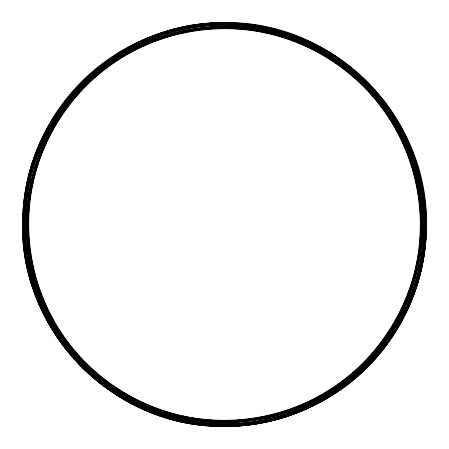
<?xml version="1.0" encoding="UTF-8"?>
<svg xmlns="http://www.w3.org/2000/svg" width="449" height="449" viewBox="0 0 449 449"><rect width="100%" height="100%" fill="white"/><g stroke="black" fill="none" stroke-linecap="round" stroke-linejoin="round"><path stroke-width="0.67" d="M26.839 229.063C27.378 270.169 41.802 310.803 66.48 343.614L80.276 359.986L95.413 374.483C120.416 395.984 150.83 411.082 183.08 418.002L197.016 420.242M26.878 222.362C26.586 199.732 31.228 177.198 38.867 155.96L47.353 136.305L57.674 118.07C75.426 90.271 100.2 67.053 129.088 51.135L147.536 42.195L168.117 34.82C186.2 29.488 204.997 26.721 223.843 26.614C270.988 26.39 317.92 43.682 353.588 74.517L368.724 89.014L382.52 105.386C422.722 157.953 433.487 231.123 410.133 293.04L401.647 312.695L391.326 330.93C373.574 358.729 348.8 381.947 319.913 397.865L301.464 406.805L280.883 414.18C262.8 419.512 244.003 422.279 225.157 422.386L211.041 421.925L196.988 420.46L183.08 418.002L183.518 415.965C233.704 426.803 287.854 416.846 330.902 388.868C374.056 361.041 405.307 315.714 415.965 265.482C426.803 215.296 416.846 161.146 388.868 118.098C361.041 74.944 315.714 43.693 265.482 33.035C215.296 22.197 161.146 32.154 118.098 60.132C74.944 87.959 43.693 133.286 33.035 183.518C22.197 233.704 32.154 287.854 60.132 330.902C87.959 374.056 133.286 405.307 183.518 415.965M422.122 226.638L422.066 235.686L421.415 241.747M422.161 219.937L421.852 212.153M27.148 236.848C26.3 227.014 26.463 217.058 27.585 207.253M29.247 239.115L27.17 239.272C25.711 218.444 27.468 197.431 32.513 177.164C28.293 193.435 26.519 210.334 26.71 227.127M422.29 221.879C422.503 238.688 420.662 255.588 416.509 271.892C421.504 251.597 423.295 230.573 421.83 209.728L419.753 209.885M22.45 224.5C22.343 170.278 45.153 116.6 84.26 79.041C123.222 41.33 177.697 20.497 231.88 22.585C338.187 24.847 428.172 118.182 426.55 224.5C426.657 278.722 403.847 332.4 364.74 369.959C325.778 407.67 271.303 428.503 217.12 426.415C110.813 424.153 20.828 330.818 22.45 224.5L26.614 224.5M217.12 426.415L217.271 422.251L211.816 421.852M226.65 26.749L231.729 26.749L231.88 22.585M426.488 224.5C426.595 278.706 403.791 332.367 364.695 369.909C325.744 407.613 271.291 428.441 217.125 426.354C110.847 424.092 20.89 330.79 22.512 224.5M225.157 422.386L211.041 421.925L211.182 419.849M237.818 29.151L237.959 27.075L252.012 28.54L251.721 30.599M27.731 205.889L28.54 198.407M28.685 197.049L29.078 193.384M419.922 255.616L420.315 251.951M420.46 250.593L421.269 243.111M202.404 425.338L202.858 421.196L210.452 421.751M238.548 27.249L246.142 27.804L246.596 23.662M197.279 418.401L196.993 420.432L211.041 421.925M50.9 130.002C39.293 150.645 32.019 173.6 28.54 196.988L30.599 197.279M398.095 318.998C409.707 298.355 416.981 275.405 420.46 252.012L418.401 251.721M187.8 423.188L188.558 419.091L202.858 421.196M251.984 28.758C275.512 31.812 298.31 39.607 319.166 50.86C300.92 40.696 280.911 33.894 260.442 29.909L261.2 25.812M265.482 33.035L265.92 30.998L265.477 30.902M114.484 60.172C73.995 86.938 44.182 129.346 32.654 176.485L39.344 154.681M183.523 418.098L164.149 412.957L145.392 405.885L129.834 398.14C143.843 406.003 158.991 411.677 174.448 415.948L173.393 419.978M274.552 33.052L275.607 29.022M334.516 388.828C375.005 362.068 404.818 319.654 416.346 272.515L409.656 294.32M169.963 412.552L169.391 414.522C138.146 405.34 109.034 388.542 85.989 365.486M279.037 36.448L279.62 34.45C310.843 43.693 339.972 60.441 363.011 83.514M289.74 33.271L288.393 37.216M159.26 415.729L160.607 411.784M293.029 38.895L292.316 40.82M155.971 410.105L156.684 408.18M105.257 66.895C75.084 89.278 51.994 120.815 38.867 155.96L40.82 156.684M343.743 382.105C373.916 359.722 397.006 328.185 410.133 293.04L408.18 292.316M147.109 406.62L145.476 410.453M301.891 42.38L303.524 38.547M306.106 44.227L305.247 46.124M143.753 402.876L142.894 404.774M132.113 404.19L134.021 400.486M314.979 48.514L316.887 44.81M131.231 396.663L130.244 398.493L118.07 391.326L106.441 383.306L94.722 373.882M354.278 75.118L342.559 65.694L330.93 57.674L318.756 50.507L317.769 52.337M51.584 128.796L57.186 118.839L68.736 102.456M397.416 320.21L391.814 330.161L380.264 346.544M119.277 396.916L121.415 393.414C64.785 359.267 27.658 295.279 26.783 229.091M422.217 219.909C421.342 153.721 384.215 89.733 327.585 55.586L329.757 52.033M118.07 391.326L119.187 389.569M329.813 59.431L330.93 57.674M342.065 60.177L339.64 63.562M106.935 388.823L109.36 385.438M107.681 381.633L106.441 383.306M341.319 67.367L342.559 65.694M92.034 77.716L84.109 85.041L74.517 95.413L65.694 106.441L67.367 107.681M356.966 371.284L364.891 363.959L374.483 353.588L383.306 342.559L381.633 341.319M95.255 379.803L97.921 376.604M351.079 72.396L353.745 69.197M96.771 372.9L95.413 374.483C77.873 359.11 62.613 340.92 51.635 320.294M352.229 76.1L353.588 74.517C371.127 89.89 386.387 108.08 397.365 128.711M84.131 85.063L84.199 85.13C40.758 128.47 19.644 192.621 28.848 253.292C37.508 314.047 76.212 369.392 130.3 398.381M364.801 363.87C408.242 320.53 429.356 256.379 420.152 195.708C411.492 134.953 372.788 79.608 318.7 50.619M84.26 369.959L87.157 366.956M361.843 82.044L364.74 79.041M85.063 364.869L86.511 363.409M362.489 85.591L363.959 84.109M93.521 76.341L96.49 73.597M352.51 375.403L355.479 372.659M74.018 359.329L77.121 356.551M371.879 92.449L374.982 89.671M373.619 94.419L372.053 95.789M76.947 353.211L75.381 354.581M130.092 52.96L129.088 51.135C145.762 41.993 163.767 35.404 182.322 31.318C158.357 36.38 135.357 46.157 115.023 59.812L129.486 50.917L116.965 58.387L105.386 66.48L94.419 75.381L95.789 76.947M94.498 75.477C151.117 25.105 237.325 12.415 306.055 44.339M354.502 373.523C297.883 423.895 211.675 436.585 142.945 404.661M318.908 396.04L319.913 397.865C303.238 407.007 285.233 413.596 266.678 417.682C290.643 412.62 313.643 402.843 333.977 389.188L319.514 398.083L332.036 390.613L343.614 382.52L354.581 373.619L353.211 372.053M64.577 347.986L67.878 345.444M381.122 103.556L384.423 101.014M106.346 66.065L114.501 60.138M342.654 382.935L334.499 388.862M66.48 343.614L68.141 342.357M382.492 105.408L380.859 106.643M59.464 333.686L55.99 335.987M389.536 115.314L393.01 113.013M60.132 330.902L58.387 332.036C41.33 305.348 30.364 274.597 27.737 242.993M388.868 118.098L390.613 116.965C407.67 143.652 418.636 174.403 421.263 206.007M400.699 125.613L397.062 127.651M48.301 323.387L51.938 321.349M397.836 129.104L396.04 130.092M51.135 319.913L52.96 318.908M45.327 308.491L41.555 310.259M403.673 140.509L407.445 138.741M404.229 141.699L402.338 142.569M44.771 307.301L46.662 306.431M191.667 29.572C174.386 32.154 157.633 37.677 141.699 44.771L142.569 46.662M257.339 419.428C274.614 416.846 291.367 411.323 307.301 404.229L306.431 402.338M35.78 296.677L39.675 295.189M409.325 153.811L413.22 152.323M41.274 293.534L39.355 294.258L34.82 280.883L31.278 267.206L33.31 266.757M407.726 155.466L409.679 154.731L414.18 168.117L417.722 181.794L415.69 182.243M31.015 282.713L35.005 281.512M413.995 167.488L417.985 166.287M34.82 280.883L36.812 280.288M412.188 168.712L414.18 168.117M185.807 30.437L182.984 31.149L188.558 29.909L202.858 27.804L209.896 27.288L199.109 28.478M263.193 418.563L266.016 417.851L260.442 419.091L246.142 421.196L239.104 421.712L249.891 420.522M27.282 268.429L31.351 267.525M417.649 181.475L421.718 180.571M221.509 26.76L209.728 27.17L195.685 28.725L181.794 31.278L182.243 33.31M195.73 29C144.449 36.453 96.76 64.965 65.919 106.604C34.927 148.136 21.367 202.016 29 253.27C36.453 304.551 64.965 352.241 106.604 383.081C148.136 414.073 202.016 427.633 253.27 420C304.551 412.547 352.241 384.035 383.081 342.396C414.073 300.864 427.633 246.984 420 195.73C412.547 144.449 384.035 96.76 342.396 65.919C300.864 34.927 246.984 21.367 195.73 29L197.756 28.68M227.491 422.24L239.272 421.83L253.315 420.275L267.206 417.722L266.757 415.69M193.019 29.376L194.372 29.174M24.605 253.921L30.785 253.012M418.215 195.989L424.395 195.079M251.244 420.32L253.275 420.023M254.628 419.826L255.981 419.624M211.906 27.142L221.413 26.749M22.989 239.25L27.142 238.947M421.858 210.053L426.011 209.75M227.587 422.251L237.094 421.858M213.303 27.176L221.441 26.811M223.372 26.721L235.613 27.181M213.387 421.819L225.628 422.279M227.559 422.189L235.697 421.824M222.895 26.716L225.667 26.62M223.333 422.38L226.105 422.284M28.702 225.151L26.614 225.157M420.298 223.849L422.386 223.843M422.386 224.5L426.55 224.5M217.271 422.251L222.35 422.251M237.959 27.075L223.843 26.614L223.849 28.702M238.402 27.338L245.682 27.754L250.626 28.54M210.598 421.662L203.318 421.246L198.374 420.46M27.108 211.041L29.151 211.182M419.849 237.818L421.925 237.959M231.729 26.749L237.184 27.148M22.989 209.75L27.142 210.053M421.858 238.947L426.011 239.25M246.142 27.804L260.442 29.909M24.605 195.079L28.725 195.685M420.275 253.315L424.395 253.921M30.998 183.08L33.035 183.518M415.965 265.482L418.002 265.92M27.282 180.571L31.351 181.475M417.649 267.525L421.718 268.429M174.448 415.948L188.558 419.091M34.45 169.38L36.448 169.963M412.552 279.037L414.55 279.62M31.015 166.287L35.005 167.488M413.995 281.512L417.985 282.713M39.675 153.811L35.78 152.323M409.325 295.189L413.22 296.677M46.124 143.753L44.227 142.894M402.876 305.247L404.774 306.106M41.555 138.741L45.327 140.509M403.673 308.491L407.445 310.259M319.761 51.158L321.551 52.05M127.449 396.95L129.239 397.842M50.507 130.244L52.337 131.231M396.663 317.769L398.493 318.756M319.733 51.18L327.585 55.586M51.938 127.651L48.301 125.613M397.062 321.349L400.699 323.387M121.415 393.414L129.267 397.82M57.674 118.07L59.431 119.187M389.569 329.813L391.326 330.93M55.99 113.013L59.464 115.314M389.536 333.686L393.01 335.987M64.577 101.014L67.878 103.556M381.122 345.444L384.423 347.986M74.517 95.413L76.1 96.771M372.9 352.229L374.483 353.588M74.018 89.671L77.121 92.449M371.879 356.551L374.982 359.329M365.015 85.445L371.677 92.488M83.985 363.555L77.323 356.512M85.591 86.511L84.199 85.13M363.409 362.489L364.891 363.959M84.26 79.041L87.157 82.044M361.843 366.956L364.74 369.959M372.563 93.538L374.337 95.631M375.229 96.675L381.695 104.297L393.049 120.82M73.771 352.325L67.305 344.703L55.951 328.18M74.663 353.369L76.437 355.462M95.255 69.197L97.921 72.396M351.079 376.604L353.745 379.803M105.386 66.48L106.643 68.141M342.357 380.859L343.614 382.52M106.935 60.177L109.36 63.562M339.64 385.438L342.065 388.823M116.965 58.387L118.098 60.132M330.902 388.868L332.036 390.613M119.243 52.033L121.415 55.586M327.585 393.414L329.757 396.967M398.027 129.924L402.669 138.399L410.47 156.869M50.973 319.082L46.331 310.601L38.53 292.131M132.113 44.81L134.021 48.514M314.979 400.486L316.887 404.19M147.109 42.38L145.476 38.547M301.891 406.62L303.524 410.453M154.731 39.321L155.466 41.274M293.534 407.726L294.269 409.679M159.26 33.271L160.607 37.216M288.393 411.784L289.74 415.729M168.128 34.848L168.712 36.812M280.288 412.188L280.883 414.18M173.393 29.022L174.448 33.052M274.552 415.948L275.607 419.978M187.8 25.812L188.558 29.909M260.442 419.091L261.2 423.188M195.685 28.725L195.989 30.785M253.012 418.215L253.315 420.275M202.404 23.662L202.858 27.804M246.142 421.196L246.596 425.338M421.392 207.348L421.656 210.138M27.344 238.862L27.608 241.652M209.885 29.247L209.728 27.17M239.115 419.753L239.272 421.802M217.271 26.749L217.12 22.585M231.729 422.251L231.88 426.415M225.151 420.298L225.157 422.352M27.563 211.069C23.949 262.71 41.65 315.316 75.746 354.261C109.708 393.33 159.423 418.008 211.069 421.437C262.71 425.051 315.316 407.35 354.261 373.254C393.33 339.292 418.008 289.577 421.437 237.931C425.051 186.29 407.35 133.684 373.254 94.739C339.292 55.67 289.577 30.992 237.931 27.563C186.29 23.949 133.684 41.65 94.739 75.746C55.67 109.708 30.992 159.423 27.563 211.069M27.816 211.092C24.207 262.659 41.886 315.198 75.943 354.093C109.853 393.111 159.507 417.755 211.092 421.184C262.659 424.793 315.198 407.114 354.093 373.057C393.111 339.147 417.755 289.493 421.184 237.908C424.793 186.341 407.114 133.802 373.057 94.907C339.147 55.889 289.493 31.245 237.908 27.816C186.341 24.207 133.802 41.886 94.907 75.943C55.889 109.853 31.245 159.507 27.816 211.092M28.113 211.109C24.51 262.603 42.161 315.058 76.167 353.896C110.027 392.858 159.603 417.463 211.109 420.887C262.603 424.49 315.058 406.839 353.896 372.833C392.858 338.973 417.463 289.397 420.887 237.891C424.49 186.397 406.839 133.942 372.833 95.104C338.973 56.142 289.397 31.537 237.891 28.113C186.397 24.51 133.942 42.161 95.104 76.167C56.142 110.027 31.537 159.603 28.113 211.109M28.444 211.131C24.847 262.542 42.47 314.906 76.414 353.683C110.218 392.578 159.715 417.143 211.131 420.556C262.542 424.153 314.906 406.53 353.683 372.586C392.578 338.782 417.143 289.285 420.556 237.869C424.153 186.458 406.53 134.094 372.586 95.317C338.782 56.422 289.285 31.857 237.869 28.444C186.458 24.847 134.094 42.47 95.317 76.414C56.422 110.218 31.857 159.715 28.444 211.131M28.792 211.153C25.2 262.469 42.795 314.749 76.678 353.453C110.426 392.274 159.827 416.801 211.153 420.208C262.469 423.8 314.749 406.205 353.453 372.322C392.274 338.574 416.801 289.173 420.208 237.847C423.8 186.531 406.205 134.251 372.322 95.547C338.574 56.726 289.173 32.199 237.847 28.792C186.531 25.2 134.251 42.795 95.547 76.678C56.726 110.426 32.199 159.827 28.792 211.153M23.241 209.767C19.178 263.776 37.985 318.902 74.208 359.166C110.269 399.571 163.004 424.294 217.131 426.163C323.19 431.663 419.624 345.253 425.759 239.233C429.822 185.224 411.015 130.098 374.792 89.834C338.731 49.429 285.996 24.706 231.869 22.837C125.81 17.337 29.376 103.747 23.241 209.767M23.544 209.79C19.492 263.715 38.272 318.756 74.433 358.959C110.437 399.307 163.099 423.991 217.142 425.86C323.039 431.349 419.332 345.068 425.456 239.21C429.508 185.285 410.728 130.244 374.567 90.041C338.563 49.693 285.901 25.009 231.858 23.14C125.961 17.651 29.668 103.932 23.544 209.79M23.96 209.823C19.913 263.636 38.653 318.56 74.747 358.684C110.673 398.942 163.223 423.575 217.159 425.439C322.837 430.922 418.928 344.821 425.04 239.177C429.087 185.364 410.347 130.44 374.253 90.316C338.322 50.058 285.777 25.425 231.841 23.561C126.163 18.078 30.072 104.179 23.96 209.823M24.471 209.863C20.441 263.535 39.13 318.324 75.129 358.341C110.965 398.499 163.38 423.07 217.176 424.928C322.584 430.395 418.429 344.512 424.529 239.137C428.559 185.465 409.87 130.676 373.871 90.659C338.035 50.501 285.62 25.93 231.824 24.072C126.416 18.605 30.571 104.488 24.471 209.863M25.065 209.902C21.041 263.417 39.68 318.044 75.572 357.943C111.301 397.982 163.565 422.481 217.198 424.333C322.292 429.783 417.856 344.159 423.935 239.098C427.959 185.583 409.32 130.956 373.428 91.057C337.699 51.018 285.435 26.519 231.802 24.667C126.708 19.217 31.144 104.842 25.065 209.902M25.722 209.952C21.715 263.288 40.287 317.735 76.061 357.505C111.678 397.41 163.762 421.83 217.221 423.676C321.972 429.109 417.222 343.766 423.278 239.048C427.285 185.712 408.713 131.265 372.939 91.495C337.322 51.59 285.238 27.17 231.779 25.324C127.028 19.891 31.784 105.234 25.722 209.952M26.424 210.003C22.428 263.153 40.938 317.409 76.583 357.034C112.07 396.804 163.975 421.134 217.249 422.975C321.624 428.385 416.543 343.345 422.576 238.997C426.572 185.847 408.062 131.591 372.417 91.966C336.93 52.196 285.025 27.866 231.751 26.025C127.376 20.615 32.457 105.655 26.424 210.003"/></g></svg>
